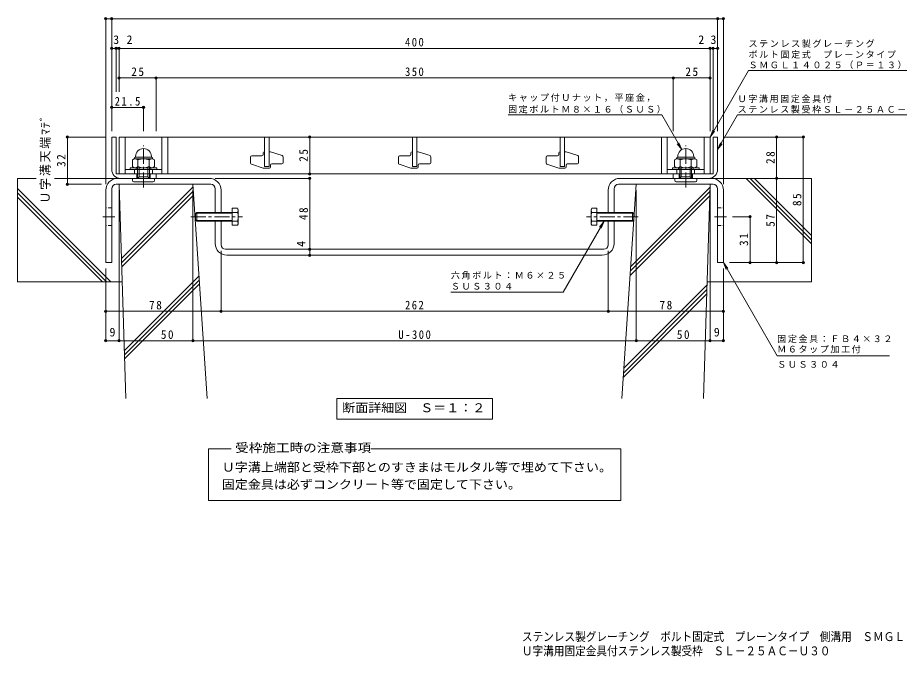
# Model space of a CAD drawing. Units: millimetres on the paper, enlarged 10 times, with parts at other scales. Extents: x -2184 to 2306, y -1959 to 1524.
# Drawn here: x -2184 to 799, y -1959 to 203 of the extents above; entities that cross this region are included whole.
import ezdxf
from ezdxf.enums import TextEntityAlignment as Align

# ---------------------------------------------------------------- set-up
doc = ezdxf.new("R2010")
doc.units = ezdxf.units.MM
doc.header["$LTSCALE"] = 10
doc.header["$PDMODE"] = 32
doc.header["$PDSIZE"] = 8
doc.linetypes.add('CHAIN1', pattern=[8, 5, -1, 1, -1])
doc.linetypes.add('DASHED1', pattern=[1.8, 1.2, -0.6])
for name, color, linetype, lineweight in [('D-1_躯体', 2, 'Continuous', 9), ('D-2_仕上', 3, 'Continuous', 9), ('D-4_文字', 7, 'Continuous', 9), ('D-5_建具', 7, 'Continuous', 9), ('D-6_間仕切', 6, 'Continuous', 9), ('D-8_ハッチ', 3, 'Continuous', 9), ('D-A_インテリア', 2, 'Continuous', 9), ('D-B_衛生陶器', 2, 'Continuous', 9)]:
    doc.layers.add(name, color=color, linetype=linetype, lineweight=lineweight)
doc.layers.add('F-0_F-0ﾚｲﾔ', color=2, linetype='Continuous')
doc.styles.add('ＭＳ ゴシック', font='')
doc.styles.get('ＭＳ ゴシック').set_extended_font_data('MS Gothic')

msp = doc.modelspace()

# ---------------------------------------------------------------- linework, layer by layer
at = {"layer": 'D-1_躯体'}
for p, q in [((-1865.89, -201.37), (-1865.89, -311.37)), ((169.11, -325.37), (169.11, -201.37)), ((169.11, -201.37), (184.11, -201.37)), ((184.11, -201.37), (184.11, -311.37)), ((-1780.89, -341.37), (-1780.89, -326.37)), ((-1735.89, -341.37), (-1735.89, -326.37)), ((54.11, -341.37), (54.11, -326.37)), ((99.11, -341.37), (99.11, -326.37))]:
    msp.add_line(p, q, dxfattribs=at)
for points in [[(-1850.89, -325.37), (-1850.89, -201.37), (-1865.89, -201.37)], [(-1835.89, -341.37), (-1715.89, -341.37), (-1715.89, -326.37), (-1849.89, -326.37)], [(154.11, -341.37), (34.11, -341.37), (34.11, -326.37), (168.11, -326.37)]]:
    msp.add_lwpolyline(points, dxfattribs=at)
for centre, radius, start, end in [((-1835.89, -311.37), 30, 180, 270), ((-1849.89, -325.37), 1, 180, 270), ((154.11, -311.37), 30, 270, 0), ((168.11, -325.37), 1, 270, 0)]:
    msp.add_arc(centre, radius, start, end, dxfattribs=at)
at = {"layer": 'D-2_仕上'}
for p, q in [((-1840.89, -326.37), (-1840.89, -201.37)), ((-1820.89, -326.37), (-1820.89, -201.37)), ((-1695.89, -326.37), (-1695.89, -201.37)), ((-1675.89, -326.37), (-1675.89, -201.37)), ((-1348.39, -301.37), (-1348.39, -201.37)), ((-1333.39, -201.37), (-1333.39, -301.37)), ((-848.39, -301.37), (-848.39, -201.37)), ((-833.39, -201.37), (-833.39, -301.37)), ((-348.39, -301.37), (-348.39, -201.37)), ((-333.39, -201.37), (-333.39, -301.37)), ((-5.89, -201.37), (-5.89, -326.37)), ((14.11, -201.37), (14.11, -326.37)), ((139.11, -201.37), (139.11, -326.37)), ((-1391.89, -265.12), (-1357.39, -265.12)), ((-1353.39, -261.12), (-1353.39, -255.37)), ((-1349.39, -251.37), (-1348.39, -251.37)), ((-1285.89, -268.03), (-1285.89, -288.62)), ((-891.89, -265.12), (-857.39, -265.12)), ((-853.39, -261.12), (-853.39, -255.37)), ((-849.39, -251.37), (-848.39, -251.37)), ((-785.89, -268.03), (-785.89, -288.62)), ((-391.89, -265.12), (-357.39, -265.12)), ((-353.39, -261.12), (-353.39, -255.37)), ((-349.39, -251.37), (-348.39, -251.37)), ((-285.89, -268.03), (-285.89, -288.62)), ((-1395.89, -289.71), (-1395.89, -269.12)), ((-1353.39, -306.37), (-1393.13, -293.51)), ((-1328.39, -296.62), (-1328.39, -302.37)), ((-1289.89, -292.62), (-1324.39, -292.62)), ((-895.89, -289.71), (-895.89, -269.12)), ((-853.39, -306.37), (-893.13, -293.51)), ((-828.39, -296.62), (-828.39, -302.37)), ((-789.89, -292.62), (-824.39, -292.62)), ((-395.89, -289.71), (-395.89, -269.12)), ((-353.39, -306.37), (-393.13, -293.51)), ((-328.39, -296.62), (-328.39, -302.37)), ((-289.89, -292.62), (-324.39, -292.62)), ((159.11, -326.37), (-1840.89, -326.37)), ((-1695.89, -311.37), (-1820.89, -311.37)), ((-1788.39, -326.37), (-1788.39, -311.37)), ((-1728.39, -326.37), (-1728.39, -311.37)), ((-1332.39, -306.37), (-1353.39, -306.37)), ((-1348.39, -301.37), (-1333.39, -301.37)), ((-832.39, -306.37), (-853.39, -306.37)), ((-848.39, -301.37), (-833.39, -301.37)), ((-332.39, -306.37), (-353.39, -306.37)), ((-348.39, -301.37), (-333.39, -301.37)), ((139.11, -311.37), (14.11, -311.37)), ((46.61, -326.37), (46.61, -311.37)), ((106.61, -326.37), (106.61, -311.37))]:
    msp.add_line(p, q, dxfattribs=at)
for points in [[(-1840.89, -201.37), (159.11, -201.37), (159.11, -326.37)], [(-1333.39, -251.37), (-1328.39, -251.37), (-1288.66, -264.22)], [(-833.39, -251.37), (-828.39, -251.37), (-788.66, -264.22)], [(-333.39, -251.37), (-328.39, -251.37), (-288.66, -264.22)]]:
    msp.add_lwpolyline(points, dxfattribs=at)
for centre, start, end in [((-1391.89, -269.12), 90, 180), ((-1357.39, -261.12), 270, 0), ((-1349.39, -255.37), 90, 180), ((-1289.89, -268.03), 0, 72.07208), ((-891.89, -269.12), 90, 180), ((-857.39, -261.12), 270, 0), ((-849.39, -255.37), 90, 180), ((-789.89, -268.03), 0, 72.07208), ((-391.89, -269.12), 90, 180), ((-357.39, -261.12), 270, 0), ((-349.39, -255.37), 90, 180), ((-289.89, -268.03), 0, 72.07208), ((-1391.89, -289.71), 180, 252.07208), ((-1324.39, -296.62), 90, 180), ((-1289.89, -288.62), 270, 0), ((-891.89, -289.71), 180, 252.07208), ((-824.39, -296.62), 90, 180), ((-789.89, -288.62), 270, 0), ((-391.89, -289.71), 180, 252.07208), ((-324.39, -296.62), 90, 180), ((-289.89, -288.62), 270, 0), ((-1332.39, -302.37), 270, 0), ((-832.39, -302.37), 270, 0), ((-332.39, -302.37), 270, 0)]:
    msp.add_arc(centre, 4, start, end, dxfattribs=at)
at = {"layer": 'D-4_文字'}
for p, q in [((-1885.89, 201.63), (-1885.89, -361.37)), ((-1885.89, 198.63), (-1865.89, 198.63)), ((-1865.89, 201.63), (-1865.89, -181.37)), ((-1865.89, 198.63), (184.11, 198.63)), ((184.11, 201.63), (184.11, -181.37)), ((184.11, 198.63), (204.11, 198.63)), ((204.11, 201.63), (204.11, -361.37)), ((-1865.89, 98.63), (-1850.89, 98.63)), ((-1850.89, 101.63), (-1850.89, -48.32)), ((-1850.89, 98.63), (-1840.89, 98.63)), ((-1840.89, 101.63), (-1840.89, -48.32)), ((-1840.89, 98.63), (159.11, 98.63)), ((159.11, 101.63), (159.11, -181.37)), ((159.11, 98.63), (169.11, 98.63)), ((169.11, 101.63), (169.11, -181.37)), ((169.11, 98.63), (184.11, 98.63)), ((-1715.89, 1.63), (-1715.89, -181.37)), ((34.11, 1.63), (34.11, -181.37)), ((-1840.89, -1.37), (-1715.89, -1.37)), ((-1715.89, -1.37), (34.11, -1.37)), ((34.11, -1.37), (159.11, -1.37)), ((-1865.89, -101.37), (-1758.39, -101.37)), ((-1758.39, -98.37), (-1758.39, -181.37)), ((-2018.89, -201.37), (-1885.89, -201.37)), ((-2015.89, -201.37), (-2015.89, -361.37)), ((-1195.89, -201.37), (-1195.89, -326.37)), ((477.11, -201.37), (204.11, -201.37)), ((384.11, -341.37), (384.11, -201.37)), ((474.11, -626.37), (474.11, -201.37)), ((-1192.89, -341.37), (-1515.89, -341.37)), ((-1195.89, -341.37), (-1195.89, -581.37)), ((384.11, -626.37), (384.11, -341.37)), ((-2018.89, -361.37), (-1900.54, -361.37)), ((-1840.89, -894.04), (-1840.89, -381.37)), ((-1590.89, -894.04), (-1590.89, -381.37)), ((-90.89, -894.04), (-90.89, -381.37)), ((159.11, -894.04), (159.11, -381.37)), ((297.11, -471.37), (234.75, -471.37)), ((294.11, -626.37), (294.11, -471.37)), ((-1495.89, -794.15), (-1495.89, -586.37)), ((-1195.89, -581.37), (-1195.89, -601.37)), ((-185.89, -794.15), (-185.89, -586.37)), ((477.11, -626.37), (224.11, -626.37)), ((-1885.89, -894.04), (-1885.89, -646.37)), ((204.11, -894.04), (204.11, -646.37)), ((-1885.89, -791.15), (-1495.89, -791.15)), ((-1495.89, -791.15), (-185.89, -791.15)), ((-185.89, -791.15), (204.11, -791.15)), ((-1885.89, -891.04), (-1840.89, -891.04)), ((-1840.89, -891.04), (-1590.89, -891.04)), ((-1590.89, -891.04), (-90.89, -891.04)), ((-90.89, -891.04), (159.11, -891.04)), ((159.11, -891.04), (204.11, -891.04))]:
    msp.add_line(p, q, dxfattribs=at)
for p in [(-1885.89, 198.63), (-1865.89, 198.63), (184.11, 198.63), (204.11, 198.63), (-1865.89, 98.63), (-1850.89, 98.63), (-1840.89, 98.63), (159.11, 98.63), (169.11, 98.63), (184.11, 98.63), (-1840.89, -1.37), (-1715.89, -1.37), (34.11, -1.37), (159.11, -1.37), (-1865.89, -101.37), (-1758.39, -101.37), (-2015.89, -201.37), (-1195.89, -201.37), (384.11, -201.37), (474.11, -201.37), (-1195.89, -326.37), (-2015.89, -361.37), (-1195.89, -341.37), (384.11, -341.37), (294.11, -471.37), (-1195.89, -581.37), (-1195.89, -601.37), (294.11, -626.37), (384.11, -626.37), (474.11, -626.37), (-1885.89, -791.15), (-1495.89, -791.15), (-185.89, -791.15), (204.11, -791.15), (-1885.89, -891.04), (-1840.89, -891.04), (-1590.89, -891.04), (-90.89, -891.04), (159.11, -891.04), (204.11, -891.04)]:
    msp.add_point(p, dxfattribs=at)
at = {"layer": 'D-5_建具'}
for p, q in [((289.01, 23.63), (159.11, -201.37)), ((289.01, 23.63), (949.03, 23.63)), ((-524.82, -126.37), (-4.8, -126.37)), ((-4.8, -126.37), (63.11, -243.99)), ((251.94, -126.37), (184.11, -243.87)), ((251.94, -126.37), (911.97, -126.37)), ((159.11, -201.37), (168.67, -178.27)), ((159.11, -201.37), (174.33, -181.53)), ((63.11, -243.99), (47.89, -224.15)), ((63.11, -243.99), (53.54, -220.89)), ((184.11, -243.87), (193.67, -220.77)), ((184.11, -243.87), (199.33, -224.03)), ((-199.6, -486.37), (-214.82, -506.2)), ((204.11, -626.37), (213.67, -649.46)), ((-338.17, -726.37), (-718.17, -726.37)), ((765.97, -941.37), (385.97, -941.37)), ((-1103.89, -1086.37), (-577.89, -1086.37)), ((-1103.89, -1086.37), (-1103.89, -1156.37)), ((-577.89, -1086.37), (-577.89, -1156.37)), ((-1103.89, -1156.37), (-577.89, -1156.37)), ((-1538.19, -1256.99), (-1462.1, -1256.99)), ((-1538.19, -1431.6), (-1538.19, -1256.99)), ((-988.53, -1256.99), (-143.6, -1256.99)), ((-143.6, -1256.99), (-143.6, -1431.6)), ((-143.6, -1431.6), (-1538.19, -1431.6))]:
    msp.add_line(p, q, dxfattribs=at)
for points in [[(-338.17, -726.37), (-199.6, -486.37), (-209.17, -509.46)], [(385.97, -941.37), (204.11, -626.37), (219.33, -646.2)]]:
    msp.add_lwpolyline(points, dxfattribs=at)
at = {"layer": 'D-6_間仕切'}
for p, q in [((-2184.29, -341.37), (-2184.29, -691.37)), ((-2121.67, -341.37), (-2184.29, -341.37)), ((-1845.94, -341.37), (-2059.96, -341.37)), ((164.11, -341.37), (502.61, -341.37)), ((502.61, -563.28), (280.69, -341.37)), ((502.61, -549.14), (294.83, -341.37)), ((502.61, -535), (308.98, -341.37)), ((502.61, -341.37), (502.61, -691.37)), ((-1869.08, -691.37), (-2184.29, -376.16)), ((-1840.89, -361.37), (-1590.89, -361.37)), ((-1840.89, -361.37), (-1818.24, -1086.37)), ((-1833.03, -613.01), (-1590.3, -370.28)), ((-1832.6, -626.72), (-1589.42, -383.54)), ((-1542.56, -1086.37), (-1590.89, -361.37)), ((-139.23, -1086.37), (-90.89, -361.37)), ((-110.44, -654.56), (158.34, -385.78)), ((-109.43, -639.41), (158.8, -371.18)), ((159.11, -361.37), (-90.89, -361.37)), ((159.11, -361.37), (136.45, -1086.37)), ((-1883.22, -691.37), (-2184.29, -390.3)), ((-1897.37, -691.37), (-2184.29, -404.44)), ((-1832.17, -640.43), (-1588.53, -396.79)), ((-111.45, -669.71), (157.89, -400.37)), ((-1823.29, -924.73), (-1570.21, -671.65)), ((-1822.86, -938.45), (-1569.32, -684.91)), ((-1830.58, -691.37), (-2184.29, -691.37)), ((-1822.43, -952.16), (-1568.44, -698.17)), ((-132.39, -983.84), (148.43, -703.01)), ((148.79, -691.37), (502.61, -691.37)), ((-134.41, -1014.14), (147.52, -732.21)), ((-133.4, -998.99), (147.97, -717.61))]:
    msp.add_line(p, q, dxfattribs=at)
at = {"layer": 'D-8_ハッチ'}
for p, q in [((-1845.89, -341.37), (-1535.89, -341.37)), ((-145.89, -341.37), (164.11, -341.37)), ((-1885.89, -626.37), (-1885.89, -381.37)), ((-1865.89, -626.37), (-1865.89, -376.37)), ((-1850.89, -361.37), (-1530.89, -361.37)), ((-1515.89, -376.37), (-1515.89, -456.37)), ((-1495.89, -381.37), (-1495.89, -456.37)), ((-185.89, -456.37), (-185.89, -381.37)), ((-165.89, -456.37), (-165.89, -376.37)), ((-150.89, -361.37), (169.11, -361.37)), ((184.11, -376.37), (184.11, -626.37)), ((204.11, -381.37), (204.11, -626.37)), ((-1515.89, -486.37), (-1515.89, -561.37)), ((-1495.89, -486.37), (-1495.89, -566.37)), ((-185.89, -566.37), (-185.89, -486.37)), ((-165.89, -561.37), (-165.89, -486.37)), ((-1480.89, -581.37), (-200.89, -581.37)), ((-1885.89, -626.37), (-1865.89, -626.37)), ((-1475.89, -601.37), (-205.89, -601.37)), ((204.11, -626.37), (184.11, -626.37))]:
    msp.add_line(p, q, dxfattribs=at)
at = {"layer": 'D-8_ハッチ', "linetype": 'DASHED1'}
for p, q in [((-1865.89, -441.37), (-1885.89, -441.37)), ((184.11, -441.37), (204.11, -441.37)), ((-1865.89, -501.37), (-1885.89, -501.37)), ((184.11, -501.37), (204.11, -501.37))]:
    msp.add_line(p, q, dxfattribs=at)
at = {"layer": 'D-8_ハッチ', "color": 7, "linetype": 'CHAIN1'}
for p, q in [((-1896.54, -471.37), (-1855.25, -471.37)), ((173.46, -471.37), (214.75, -471.37))]:
    msp.add_line(p, q, dxfattribs=at)
at = {"layer": 'D-8_ハッチ'}
for centre, radius, start, end in [((-1845.89, -381.37), 40, 90, 180), ((-1535.89, -381.37), 40, 0, 90), ((-145.89, -381.37), 40, 90, 180), ((164.11, -381.37), 40, 0, 90), ((-1850.89, -376.37), 15, 90, 180), ((-1530.89, -376.37), 15, 0, 90), ((-150.89, -376.37), 15, 90, 180), ((169.11, -376.37), 15, 0, 90), ((-1475.89, -561.37), 40, 180, 270), ((-1480.89, -566.37), 15, 180, 270), ((-205.89, -561.37), 40, 270, 0), ((-200.89, -566.37), 15, 270, 0)]:
    msp.add_arc(centre, radius, start, end, dxfattribs=at)
at = {"layer": 'D-A_インテリア'}
for p, q in [((-1457.89, -442.5), (-1440.42, -442.5)), ((-1457.89, -442.5), (-1457.89, -500.24)), ((-1440.42, -442.5), (-1437.89, -446.87)), ((-1437.89, -446.87), (-1437.89, -495.87)), ((-241.37, -442.5), (-243.89, -446.87)), ((-243.89, -446.87), (-243.89, -495.87)), ((-223.89, -442.5), (-241.37, -442.5)), ((-223.89, -442.5), (-223.89, -500.24)), ((-1577.89, -456.37), (-1582.89, -461.37)), ((-1582.89, -461.37), (-1582.89, -481.37)), ((-1457.89, -459.37), (-1580.89, -459.37)), ((-1577.89, -456.37), (-1577.89, -486.37)), ((-1457.89, -456.37), (-1577.89, -456.37)), ((-1457.89, -456.93), (-1440.42, -456.93)), ((-223.89, -456.93), (-241.37, -456.93)), ((-223.89, -456.37), (-103.89, -456.37)), ((-223.89, -459.37), (-100.89, -459.37)), ((-103.89, -456.37), (-98.89, -461.37)), ((-103.89, -456.37), (-103.89, -486.37)), ((-98.89, -461.37), (-98.89, -481.37)), ((-1577.89, -486.37), (-1582.89, -481.37)), ((-1457.89, -483.37), (-1580.89, -483.37)), ((-1457.89, -486.37), (-1577.89, -486.37)), ((-1457.89, -485.8), (-1440.42, -485.8)), ((-1457.89, -500.24), (-1440.42, -500.24)), ((-1440.42, -500.24), (-1437.89, -495.87)), ((-241.37, -500.24), (-243.89, -495.87)), ((-223.89, -485.8), (-241.37, -485.8)), ((-223.89, -500.24), (-241.37, -500.24)), ((-223.89, -483.37), (-100.89, -483.37)), ((-223.89, -486.37), (-103.89, -486.37)), ((-103.89, -486.37), (-98.89, -481.37))]:
    msp.add_line(p, q, dxfattribs=at)
at = {"layer": 'D-A_インテリア', "color": 7, "linetype": 'CHAIN1'}
for p, q in [((-1597.89, -471.37), (-1422.89, -471.37)), ((-83.89, -471.37), (-258.89, -471.37))]:
    msp.add_line(p, q, dxfattribs=at)
at = {"layer": 'D-A_インテリア'}
for centre, radius, start, end in [((-1452.92, -449.72), 14.43, 330.00001, 29.99999), ((-228.87, -449.72), 14.43, 150.00001, 209.99999), ((-1480.47, -471.37), 42.57, 340.18087, 19.81913), ((-201.32, -471.37), 42.57, 160.18087, 199.81913), ((-1452.92, -493.02), 14.43, 330.00001, 29.99999), ((-228.87, -493.02), 14.43, 150.00001, 209.99999)]:
    msp.add_arc(centre, radius, start, end, dxfattribs=at)
at = {"layer": 'D-B_衛生陶器', "color": 7, "linetype": 'CHAIN1'}
for p, q in [((-1758.39, -371.78), (-1758.39, -229.74)), ((76.61, -371.78), (76.61, -229.74))]:
    msp.add_line(p, q, dxfattribs=at)
at = {"layer": 'D-B_衛生陶器'}
for p, q in [((-1785.39, -269.87), (-1785.39, -267.37)), ((-1731.39, -269.87), (-1731.39, -267.37)), ((49.61, -269.87), (49.61, -267.37)), ((103.61, -269.87), (103.61, -267.37)), ((-1789.41, -274.87), (-1795.92, -278.63)), ((-1795.92, -278.63), (-1795.92, -301.61)), ((-1790.39, -274.87), (-1790.39, -275.44)), ((-1727.38, -274.87), (-1789.41, -274.87)), ((-1731.39, -269.87), (-1785.39, -269.87)), ((-1777.16, -278.63), (-1777.16, -301.61)), ((-1739.63, -278.63), (-1739.63, -301.61)), ((-1727.38, -274.87), (-1720.87, -278.63)), ((-1726.39, -274.87), (-1726.39, -275.44)), ((-1720.87, -278.63), (-1720.87, -301.61)), ((45.59, -274.87), (39.08, -278.63)), ((39.08, -278.63), (39.08, -301.61)), ((44.61, -274.87), (44.61, -275.44)), ((107.62, -274.87), (45.59, -274.87)), ((103.61, -269.87), (49.61, -269.87)), ((57.84, -278.63), (57.84, -301.61)), ((95.37, -278.63), (95.37, -301.61)), ((107.62, -274.87), (114.13, -278.63)), ((108.61, -274.87), (108.61, -275.44)), ((114.13, -278.63), (114.13, -301.61)), ((-1803.39, -305.37), (-1713.39, -305.37)), ((-1789.41, -305.37), (-1795.92, -301.61)), ((-1783.39, -305.37), (-1783.39, -311.37)), ((-1778.39, -341.37), (-1778.39, -305.37)), ((-1773.39, -336.37), (-1773.39, -305.37)), ((-1743.39, -336.37), (-1743.39, -305.37)), ((-1738.39, -341.37), (-1738.39, -305.37)), ((-1733.39, -305.37), (-1733.39, -311.37)), ((-1727.38, -305.37), (-1720.87, -301.61)), ((31.61, -305.37), (121.61, -305.37)), ((45.59, -305.37), (39.08, -301.61)), ((51.61, -305.37), (51.61, -311.37)), ((56.61, -341.37), (56.61, -305.37)), ((61.61, -336.37), (61.61, -305.37)), ((91.61, -336.37), (91.61, -305.37)), ((96.61, -341.37), (96.61, -305.37)), ((101.61, -305.37), (101.61, -311.37)), ((107.62, -305.37), (114.13, -301.61)), ((-1795.89, -347.87), (-1795.89, -341.37)), ((-1790.89, -352.87), (-1725.89, -352.87)), ((-1778.39, -341.37), (-1773.39, -336.37)), ((-1773.39, -336.37), (-1743.39, -336.37)), ((-1738.39, -341.37), (-1743.39, -336.37)), ((-1720.89, -347.87), (-1720.89, -341.37)), ((39.11, -347.87), (39.11, -341.37)), ((44.11, -352.87), (109.11, -352.87)), ((56.61, -341.37), (61.61, -336.37)), ((61.61, -336.37), (91.61, -336.37)), ((96.61, -341.37), (91.61, -336.37)), ((114.11, -347.87), (114.11, -341.37))]:
    msp.add_line(p, q, dxfattribs=at)
for points in [[(-1713.39, -305.37), (-1713.39, -311.37), (-1803.39, -311.37), (-1803.39, -305.37)], [(121.61, -305.37), (121.61, -311.37), (31.61, -311.37), (31.61, -305.37)]]:
    msp.add_lwpolyline(points, dxfattribs=at)
for centre, radius, start, end in [((-1758.39, -267.37), 27, 0, 180), ((76.61, -267.37), 27, 0, 180), ((-1785.39, -274.87), 5, 90, 180), ((-1789.41, -296.68), 21.82, 55.84651, 90.00017), ((-1758.39, -323.54), 48.67, 67.32404, 112.67596), ((-1727.38, -296.68), 21.82, 89.99983, 124.15349), ((-1731.39, -274.87), 5, 0, 90), ((49.61, -274.87), 5, 90, 180), ((45.59, -296.68), 21.82, 55.84651, 90.00017), ((76.61, -323.54), 48.67, 67.32404, 112.67596), ((107.62, -296.68), 21.82, 89.99983, 124.15349), ((103.61, -274.87), 5, 0, 90), ((-1789.41, -283.55), 21.82, 269.99983, 304.15349), ((-1758.39, -256.7), 48.67, 247.32404, 292.67596), ((-1727.38, -283.55), 21.82, 235.84651, 270.00017), ((45.59, -283.55), 21.82, 269.99983, 304.15349), ((76.61, -256.7), 48.67, 247.32404, 292.67596), ((107.62, -283.55), 21.82, 235.84651, 270.00017), ((-1790.89, -347.87), 5, 180, 270), ((-1725.89, -347.87), 5, 270, 0), ((44.11, -347.87), 5, 180, 270), ((109.11, -347.87), 5, 270, 0)]:
    msp.add_arc(centre, radius, start, end, dxfattribs=at)

# ---------------------------------------------------------------- texts
at = {"layer": 'D-4_文字', "color": 2, "style": 'ＭＳ ゴシック'}
for s, p in [('3', (-1860.79, 104.63)), ('2', (-1815.73, 104.63)), ('2', (119.12, 104.63)), ('3', (160.28, 104.63)), ('9', (-1873.39, -885.04)), ('9', (171.61, -885.04))]:
    msp.add_text(s, height=29.33, dxfattribs=at).set_placement(p, align=Align.BOTTOM_LEFT)
msp.add_text('4', height=29.33, rotation=90, dxfattribs=at).set_placement((-1201.89, -573.14), align=Align.BOTTOM_LEFT)
at = {"layer": 'D-4_文字', "color": 2, "char_height": 29.33, "attachment_point": 7, "style": 'ＭＳ ゴシック'}
for s, insert in [('\\T1.27;\\W0.9;400', (-873.39, 104.63)), ('\\T1.27;\\W0.95;25', (-1799.64, 4.63)), ('\\T1.27;\\W0.9;350', (-873.39, 4.63)), ('\\T1.27;\\W0.95;25', (75.36, 4.63)), ('\\T1.28;\\W0.9;21.5', (-1855.89, -95.37)), ('\\T1.27;\\W0.95;78', (-1739.42, -785.15)), ('\\T1.27;\\W0.9;262', (-873.39, -785.15)), ('\\T1.27;\\W0.95;78', (-12.14, -785.15)), ('\\T1.27;\\W0.95;50', (-1699.71, -885.04)), ('\\T1.28;\\W0.9;U-300', (-895.89, -885.04)), ('\\T1.27;\\W0.95;50', (46.37, -885.04))]:
    msp.add_mtext(s, dxfattribs=dict(at, insert=insert))
at = {"layer": 'D-4_文字', "color": 2, "char_height": 29.33, "attachment_point": 7, "rotation": 90, "style": 'ＭＳ ゴシック'}
for s, insert in [('\\T1.16;Ｕ字溝天端ﾏﾃﾞ', (-2072.51, -426.37)), ('\\T1.27;\\W0.95;32', (-2021.89, -302.62)), ('\\T1.27;\\W0.95;25', (-1201.89, -285.12)), ('\\T1.27;\\W0.95;28', (378.11, -292.62)), ('\\T1.27;\\W0.95;85', (468.11, -435.12)), ('\\T1.27;\\W0.95;48', (-1201.89, -482.62)), ('\\T1.27;\\W0.95;57', (378.11, -505.12)), ('\\T1.27;\\W0.95;31', (288.11, -570.12))]:
    msp.add_mtext(s, dxfattribs=dict(at, insert=insert))
at = {"layer": 'D-5_建具', "color": 2, "style": 'ＭＳ ゴシック'}
for s, width, p in [('断面詳細図\u3000Ｓ＝１：２', 1.1, (-1085.89, -1141.37)), ('受枠施工時の注意事項', 1.15, (-1448.22, -1276.83)), ('Ｕ字溝上端部と受枠下部とのすきまはモルタル等で埋めて下さい。', 1.1, (-1493.22, -1342.53)), ('固定金具は必ずコンクリート等で固定して下さい。', 1.1, (-1493.22, -1400.84))]:
    msp.add_text(s, height=29.33, dxfattribs=dict(at, width=width)).set_placement(p, align=Align.BOTTOM_LEFT)
at = {"layer": 'D-5_建具', "char_height": 21.99, "attachment_point": 7, "style": 'ＭＳ ゴシック'}
for s, insert in [('\\T1.17;ステンレス製グレーチング', (289.03, 101.12)), ('\\T1.17;ボルト固定式\u3000プレーンタイプ\u3000側溝用', (289.03, 64.14)), ('\\T1.17;ＳＭＧＬ１４０２５（Ｐ＝１３）', (289.03, 28.39)), ('\\T1.17;キャップ付Ｕナット，平座金，', (-524.8, -82.24)), ('\\T1.17;Ｕ字溝用固定金具付', (251.97, -85.86)), ('\\T1.17;固定ボルトＭ８×１６（ＳＵＳ）', (-524.8, -121.61)), ('\\T1.17;ステンレス製受枠ＳＬ－２５ＡＣ－Ｕ３０', (251.97, -121.61)), ('\\T1.17;六角ボルト：Ｍ６×２５', (-718.17, -683.03)), ('\\T1.17;ＳＵＳ３０４', (-718.17, -718.03)), ('\\T1.17;固定金具：ＦＢ４×３２', (385.97, -898.03)), ('\\T1.17;Ｍ６タップ加工付', (385.97, -933.03)), ('\\T1.17;ＳＵＳ３０４', (385.97, -982.47))]:
    msp.add_mtext(s, dxfattribs=dict(at, insert=insert))
at = {"layer": 'F-0_F-0ﾚｲﾔ', "style": 'ＭＳ ゴシック', "width": 0.9}
for s, p in [('ステンレス製グレーチング\u3000ボルト固定式\u3000プレーンタイプ\u3000側溝用\u3000ＳＭＧＬ\u3000１４０２５（Ｐ＝１３）', (-477.83, -1915.86)), ('Ｕ字溝用固定金具付ステンレス製受枠\u3000ＳＬ－２５ＡＣ－Ｕ３０', (-477.83, -1964.32))]:
    msp.add_text(s, height=29.33, dxfattribs=at).set_placement(p, align=Align.BOTTOM_LEFT)

doc.saveas('drawing.dxf')
